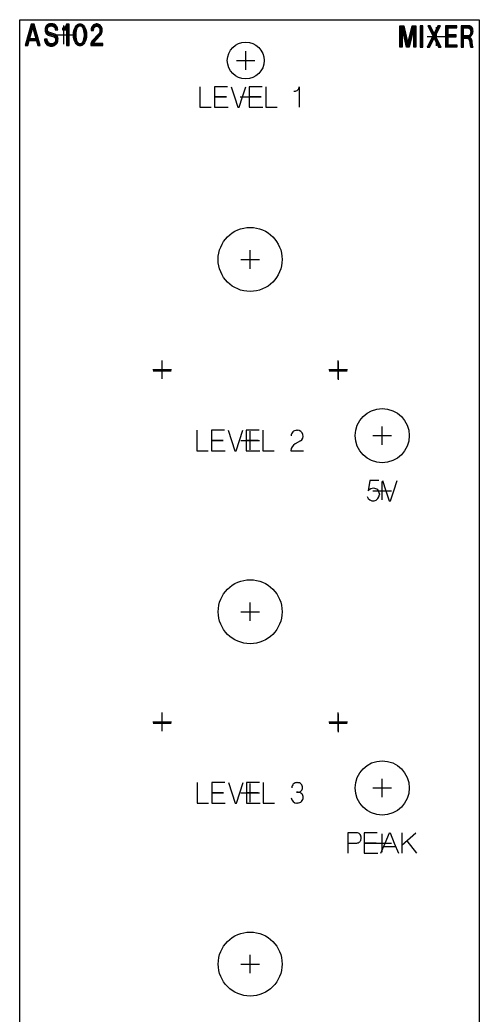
# Model space of a CAD drawing. Header units: inches. Extents: x -0.04 to 2.12, y -0.04 to 8.75.
# Drawn here: x 0 to 2.12, y 4.159 to 8.75 of the extents above; entities that cross this region are included whole.
import ezdxf

# ---------------------------------------------------------------- set-up
doc = ezdxf.new("R2010")
doc.units = ezdxf.units.IN
doc.header["$MEASUREMENT"] = 0
for name, color, linetype in [('Contour', 7, 'CONTINUOUS'), ('Engraving', 7, 'CONTINUOUS'), ('Reference_points', 1, 'CONTINUOUS')]:
    doc.layers.add(name, color=color, linetype=linetype)

msp = doc.modelspace()

# ---------------------------------------------------------------- linework, layer by layer
at = {"layer": 'Contour', "color": 7, "linetype": 'CONTINUOUS'}
for p, q in [((0, 0), (0, 8.75)), ((0, 8.75), (2.12, 8.75)), ((2.12, 8.75), (2.12, 0))]:
    msp.add_line(p, q, dxfattribs=at)
for centre, radius in [((1.04248, 8.56248), 0.085), ((1.06295, 7.64488), 0.14764), ((1.6726, 6.83209), 0.125), ((1.06315, 6.01988), 0.14764), ((1.6726, 5.20689), 0.125), ((1.06315, 4.39469), 0.14764)]:
    msp.add_circle(centre, radius, dxfattribs=at)
at = {"layer": 'Engraving', "color": 254, "linetype": 'CONTINUOUS'}
for p, q in [((0.05277, 8.73067), (0.02486, 8.63146)), ((0.02951, 8.63456), (0.05587, 8.7286)), ((0.05974, 8.7286), (0.03339, 8.63456)), ((0.06594, 8.73067), (0.05277, 8.73067)), ((0.05587, 8.7286), (0.08222, 8.63146)), ((0.05974, 8.7286), (0.08532, 8.63456)), ((0.06284, 8.7286), (0.05974, 8.7286)), ((0.0892, 8.63456), (0.06284, 8.7286)), ((0.09385, 8.63146), (0.06594, 8.73067)), ((0.12425, 8.72541), (0.12165, 8.7226)), ((0.12719, 8.72757), (0.12425, 8.72541)), ((0.12594, 8.72217), (0.12874, 8.72447)), ((0.1321, 8.73003), (0.12719, 8.72757)), ((0.12874, 8.72447), (0.13302, 8.72686)), ((0.13546, 8.72423), (0.13197, 8.72208)), ((0.13719, 8.73168), (0.1321, 8.73003)), ((0.13302, 8.72686), (0.13749, 8.72853)), ((0.13915, 8.72571), (0.13546, 8.72423)), ((0.1424, 8.73252), (0.13719, 8.73168)), ((0.13749, 8.72853), (0.14208, 8.72944)), ((0.14295, 8.72648), (0.13915, 8.72571)), ((0.14208, 8.72944), (0.14673, 8.72958)), ((0.14764, 8.73252), (0.1424, 8.73252)), ((0.1468, 8.72652), (0.14295, 8.72648)), ((0.14673, 8.72958), (0.15134, 8.72895)), ((0.15061, 8.72585), (0.1468, 8.72652)), ((0.15284, 8.73168), (0.14764, 8.73252)), ((0.15432, 8.72447), (0.15061, 8.72585)), ((0.15134, 8.72895), (0.15587, 8.72757)), ((0.15794, 8.73003), (0.15284, 8.73168)), ((0.15716, 8.72274), (0.15432, 8.72447)), ((0.15587, 8.72757), (0.15934, 8.72575)), ((0.15977, 8.72044), (0.15716, 8.72274)), ((0.16284, 8.72757), (0.15794, 8.73003)), ((0.15934, 8.72575), (0.16251, 8.72315)), ((0.16251, 8.72315), (0.16531, 8.71986)), ((0.16567, 8.72553), (0.16284, 8.72757)), ((0.16821, 8.7229), (0.16567, 8.72553)), ((0.17039, 8.71975), (0.16821, 8.7229)), ((0.21411, 8.72622), (0.21209, 8.72219)), ((0.21557, 8.73067), (0.21411, 8.72622)), ((0.22719, 8.73067), (0.21557, 8.73067)), ((0.21707, 8.72205), (0.21867, 8.72654)), ((0.21867, 8.72654), (0.22332, 8.72654)), ((0.21944, 8.7224), (0.22719, 8.73067)), ((0.22332, 8.72654), (0.22332, 8.63456)), ((0.22719, 8.63146), (0.22719, 8.73067)), ((0.25936, 8.72217), (0.26249, 8.72549)), ((0.26249, 8.72549), (0.26595, 8.72815)), ((0.263, 8.72121), (0.26628, 8.72407)), ((0.26595, 8.72815), (0.26967, 8.73009)), ((0.26628, 8.72407), (0.26986, 8.72617)), ((0.27044, 8.72353), (0.26717, 8.72143)), ((0.26967, 8.73009), (0.27357, 8.73127)), ((0.26986, 8.72617), (0.27366, 8.72745)), ((0.27394, 8.72482), (0.27044, 8.72353)), ((0.27357, 8.73127), (0.27756, 8.73167)), ((0.27366, 8.72745), (0.27756, 8.72788)), ((0.27756, 8.72526), (0.27394, 8.72482)), ((0.27756, 8.73167), (0.28155, 8.73127)), ((0.27756, 8.72788), (0.28146, 8.72745)), ((0.28118, 8.72482), (0.27756, 8.72526)), ((0.28468, 8.72353), (0.28118, 8.72482)), ((0.28146, 8.72745), (0.28525, 8.72617)), ((0.28155, 8.73127), (0.28544, 8.73009)), ((0.28795, 8.72143), (0.28468, 8.72353)), ((0.28525, 8.72617), (0.28884, 8.72407)), ((0.28544, 8.73009), (0.28917, 8.72815)), ((0.28884, 8.72407), (0.29212, 8.72121)), ((0.28917, 8.72815), (0.29263, 8.72549)), ((0.29263, 8.72549), (0.29576, 8.72217)), ((0.33749, 8.7241), (0.33495, 8.72111)), ((0.34034, 8.72654), (0.33749, 8.7241)), ((0.34365, 8.72514), (0.34027, 8.72256)), ((0.34423, 8.72887), (0.34034, 8.72654)), ((0.3473, 8.72695), (0.34365, 8.72514)), ((0.34833, 8.73045), (0.34423, 8.72887)), ((0.34608, 8.7225), (0.34938, 8.72401)), ((0.35112, 8.72797), (0.3473, 8.72695)), ((0.35255, 8.73125), (0.34833, 8.73045)), ((0.34938, 8.72401), (0.35284, 8.72471)), ((0.35501, 8.72815), (0.35112, 8.72797)), ((0.35681, 8.73125), (0.35255, 8.73125)), ((0.35284, 8.72471), (0.35633, 8.72457)), ((0.35887, 8.72751), (0.35501, 8.72815)), ((0.35633, 8.72457), (0.35975, 8.7236)), ((0.36104, 8.73045), (0.35681, 8.73125)), ((0.36261, 8.72605), (0.35887, 8.72751)), ((0.35975, 8.7236), (0.36298, 8.72182)), ((0.36513, 8.72887), (0.36104, 8.73045)), ((0.36612, 8.7238), (0.36261, 8.72605)), ((0.36902, 8.72654), (0.36513, 8.72887)), ((0.36932, 8.72084), (0.36612, 8.7238)), ((0.37183, 8.72411), (0.36902, 8.72654)), ((0.37431, 8.72112), (0.37183, 8.72411)), ((1.7571, 8.71906), (1.754, 8.72319)), ((1.754, 8.72319), (1.77183, 8.72319)), ((1.754, 8.62398), (1.754, 8.72319)), ((1.77183, 8.72319), (1.79121, 8.64155)), ((1.79121, 8.64155), (1.81059, 8.72319)), ((1.81059, 8.72319), (1.82841, 8.72319)), ((1.82841, 8.72319), (1.82841, 8.62398)), ((1.85943, 8.72319), (1.84781, 8.72319)), ((1.84781, 8.72319), (1.84781, 8.62398)), ((1.85556, 8.72009), (1.85943, 8.72319)), ((1.85943, 8.62398), (1.85943, 8.72319)), ((1.92997, 8.72319), (1.87958, 8.62398)), ((1.88811, 8.72009), (1.88268, 8.72319)), ((1.88268, 8.72319), (1.93307, 8.62398)), ((1.89431, 8.72319), (1.88268, 8.72319)), ((1.89121, 8.62398), (1.94159, 8.72319)), ((1.94469, 8.62398), (1.89431, 8.72319)), ((1.94159, 8.72319), (1.92997, 8.72319)), ((1.96871, 8.72009), (1.96483, 8.72319)), ((1.96483, 8.72319), (1.96483, 8.62398)), ((2.01754, 8.72319), (1.96483, 8.72319)), ((1.96483, 8.72319), (1.97646, 8.71285)), ((1.97646, 8.71285), (1.96483, 8.72319)), ((2.01754, 8.71285), (2.01754, 8.72319)), ((2.0741, 8.72319), (2.0369, 8.72319)), ((2.0369, 8.72319), (2.0369, 8.62398)), ((2.07721, 8.72285), (2.0741, 8.72319)), ((2.08021, 8.72179), (2.07721, 8.72285)), ((0.03649, 8.63146), (0.05897, 8.71413)), ((0.05897, 8.71413), (0.04501, 8.66453)), ((0.11657, 8.71119), (0.11597, 8.70679)), ((0.11597, 8.70679), (0.11597, 8.70232)), ((0.11597, 8.70232), (0.11655, 8.69792)), ((0.11655, 8.69792), (0.11771, 8.69372)), ((0.11775, 8.71537), (0.11657, 8.71119)), ((0.11771, 8.69372), (0.11941, 8.68987)), ((0.11945, 8.71922), (0.11775, 8.71537)), ((0.11941, 8.68987), (0.12159, 8.68647)), ((0.12165, 8.7226), (0.11945, 8.71922)), ((0.1197, 8.70725), (0.12036, 8.71154)), ((0.1197, 8.70287), (0.1197, 8.70725)), ((0.12036, 8.69857), (0.1197, 8.70287)), ((0.12036, 8.71154), (0.12166, 8.71557)), ((0.12167, 8.69455), (0.12036, 8.69857)), ((0.12159, 8.68647), (0.12419, 8.68365)), ((0.12166, 8.71557), (0.12355, 8.71916)), ((0.12356, 8.69096), (0.12167, 8.69455)), ((0.12393, 8.70989), (0.12347, 8.70608)), ((0.12347, 8.70608), (0.12363, 8.70223)), ((0.12355, 8.71916), (0.12594, 8.72217)), ((0.12595, 8.68796), (0.12356, 8.69096)), ((0.12363, 8.70223), (0.12441, 8.69852)), ((0.12501, 8.71347), (0.12393, 8.70989)), ((0.12419, 8.68365), (0.12712, 8.68148)), ((0.12441, 8.69852), (0.12578, 8.69512)), ((0.12663, 8.71666), (0.12501, 8.71347)), ((0.12578, 8.69512), (0.12766, 8.6922)), ((0.12875, 8.68566), (0.12595, 8.68796)), ((0.12874, 8.7193), (0.12663, 8.71666)), ((0.12712, 8.68148), (0.13029, 8.68003)), ((0.12713, 8.70723), (0.12769, 8.71059)), ((0.12719, 8.7038), (0.12713, 8.70723)), ((0.12775, 8.70095), (0.12719, 8.7038)), ((0.12766, 8.6922), (0.12998, 8.68989)), ((0.12769, 8.71059), (0.12884, 8.71366)), ((0.1288, 8.69836), (0.12775, 8.70095)), ((0.13197, 8.72208), (0.12874, 8.7193)), ((0.13184, 8.68416), (0.12875, 8.68566)), ((0.13028, 8.69617), (0.1288, 8.69836)), ((0.12884, 8.71366), (0.13052, 8.71627)), ((0.12998, 8.68989), (0.13262, 8.6883)), ((0.1321, 8.69451), (0.13028, 8.69617)), ((0.13029, 8.68003), (0.15664, 8.67176)), ((0.13052, 8.71627), (0.13262, 8.71827)), ((0.15819, 8.6759), (0.13184, 8.68416)), ((0.13417, 8.69346), (0.1321, 8.69451)), ((0.13262, 8.71827), (0.13585, 8.72034)), ((0.13262, 8.6883), (0.15974, 8.68003)), ((0.16207, 8.68416), (0.13417, 8.69346)), ((0.13585, 8.72034), (0.13928, 8.72175)), ((0.13928, 8.72175), (0.14283, 8.72247)), ((0.14283, 8.72247), (0.14643, 8.72247)), ((0.14643, 8.72247), (0.14998, 8.72175)), ((0.14998, 8.72175), (0.15341, 8.72034)), ((0.15341, 8.72034), (0.15664, 8.71827)), ((0.15664, 8.71827), (0.1589, 8.71629)), ((0.1589, 8.71629), (0.1608, 8.71374)), ((0.15974, 8.68003), (0.16265, 8.67876)), ((0.16208, 8.71764), (0.15977, 8.72044)), ((0.1608, 8.71374), (0.16225, 8.71072)), ((0.16536, 8.68264), (0.16207, 8.68416)), ((0.16403, 8.71439), (0.16208, 8.71764)), ((0.16225, 8.71072), (0.16321, 8.70735)), ((0.16265, 8.67876), (0.16532, 8.67678)), ((0.16321, 8.70735), (0.16362, 8.7038)), ((0.16362, 8.7038), (0.17447, 8.7038)), ((0.16559, 8.71078), (0.16403, 8.71439)), ((0.16531, 8.71986), (0.16763, 8.71598)), ((0.16532, 8.67678), (0.16767, 8.67417)), ((0.16837, 8.68031), (0.16536, 8.68264)), ((0.16672, 8.7069), (0.16559, 8.71078)), ((0.16763, 8.71598), (0.16941, 8.71161)), ((0.171, 8.67726), (0.16837, 8.68031)), ((0.16941, 8.71161), (0.1706, 8.7069)), ((0.17215, 8.71616), (0.17039, 8.71975)), ((0.1706, 8.7069), (0.17447, 8.7038)), ((0.17314, 8.6736), (0.171, 8.67726)), ((0.17343, 8.71223), (0.17215, 8.71616)), ((0.17422, 8.70807), (0.17343, 8.71223)), ((0.17447, 8.7038), (0.17422, 8.70807)), ((0.19981, 8.7125), (0.19619, 8.71207)), ((0.19619, 8.71207), (0.19619, 8.70483)), ((0.19619, 8.70483), (0.21557, 8.70483)), ((0.19851, 8.70793), (0.20223, 8.70834)), ((0.21712, 8.70793), (0.19851, 8.70793)), ((0.20332, 8.71378), (0.19981, 8.7125)), ((0.20223, 8.70834), (0.20583, 8.7096)), ((0.20661, 8.71587), (0.20332, 8.71378)), ((0.20583, 8.7096), (0.20921, 8.71168)), ((0.20956, 8.7187), (0.20661, 8.71587)), ((0.20921, 8.71168), (0.21227, 8.7145)), ((0.21209, 8.72219), (0.20956, 8.7187)), ((0.21227, 8.7145), (0.21492, 8.718)), ((0.21247, 8.71103), (0.21712, 8.71723)), ((0.21492, 8.718), (0.21707, 8.72205)), ((0.21557, 8.70483), (0.21557, 8.63146)), ((0.21712, 8.71723), (0.21712, 8.70793)), ((0.21944, 8.63456), (0.21944, 8.7224)), ((0.24705, 8.68471), (0.24771, 8.69194)), ((0.24705, 8.67742), (0.24705, 8.68471)), ((0.24771, 8.67018), (0.24705, 8.67742)), ((0.24771, 8.69194), (0.24902, 8.69902)), ((0.24902, 8.69902), (0.25097, 8.70583)), ((0.25075, 8.68106), (0.25107, 8.6883)), ((0.25107, 8.67383), (0.25075, 8.68106)), ((0.25097, 8.70583), (0.25352, 8.71228)), ((0.25107, 8.6883), (0.25204, 8.69542)), ((0.25204, 8.69542), (0.25365, 8.70235)), ((0.25352, 8.71228), (0.25663, 8.71827)), ((0.25365, 8.70235), (0.25586, 8.70897)), ((0.25487, 8.6914), (0.25431, 8.68452)), ((0.25431, 8.68452), (0.25431, 8.6776)), ((0.25431, 8.6776), (0.25487, 8.67072)), ((0.25596, 8.69816), (0.25487, 8.6914)), ((0.25586, 8.70897), (0.25663, 8.71827)), ((0.25586, 8.70897), (0.25772, 8.71356)), ((0.26128, 8.7069), (0.25586, 8.70897)), ((0.25759, 8.70473), (0.25596, 8.69816)), ((0.25663, 8.71827), (0.25936, 8.72217)), ((0.25818, 8.69237), (0.25755, 8.68485)), ((0.25755, 8.68485), (0.25755, 8.67728)), ((0.25755, 8.67728), (0.25818, 8.66976)), ((0.25973, 8.71103), (0.25759, 8.70473)), ((0.25772, 8.71356), (0.26012, 8.71768)), ((0.25943, 8.69975), (0.25818, 8.69237)), ((0.26128, 8.7069), (0.25943, 8.69975)), ((0.26173, 8.71508), (0.25973, 8.71103)), ((0.25973, 8.71103), (0.26128, 8.7069)), ((0.26012, 8.71768), (0.263, 8.72121)), ((0.26276, 8.71067), (0.26128, 8.7069)), ((0.26424, 8.71858), (0.26173, 8.71508)), ((0.26473, 8.71402), (0.26276, 8.71067)), ((0.26717, 8.72143), (0.26424, 8.71858)), ((0.26711, 8.71685), (0.26473, 8.71402)), ((0.26984, 8.71905), (0.26711, 8.71685)), ((0.27283, 8.72056), (0.26984, 8.71905)), ((0.27596, 8.72133), (0.27283, 8.72056)), ((0.27915, 8.72133), (0.27596, 8.72133)), ((0.28229, 8.72056), (0.27915, 8.72133)), ((0.28528, 8.71905), (0.28229, 8.72056)), ((0.28801, 8.71685), (0.28528, 8.71905)), ((0.29088, 8.71858), (0.28795, 8.72143)), ((0.29039, 8.71402), (0.28801, 8.71685)), ((0.29236, 8.71067), (0.29039, 8.71402)), ((0.29339, 8.71508), (0.29088, 8.71858)), ((0.29212, 8.72121), (0.295, 8.71768)), ((0.29384, 8.7069), (0.29236, 8.71067)), ((0.29539, 8.71103), (0.29339, 8.71508)), ((0.29569, 8.69975), (0.29384, 8.7069)), ((0.295, 8.71768), (0.2974, 8.71356)), ((0.29753, 8.70473), (0.29539, 8.71103)), ((0.29694, 8.69237), (0.29569, 8.69975)), ((0.29576, 8.72217), (0.29849, 8.71827)), ((0.29757, 8.68485), (0.29694, 8.69237)), ((0.29694, 8.66976), (0.29757, 8.67728)), ((0.2974, 8.71356), (0.29926, 8.70897)), ((0.29916, 8.69816), (0.29753, 8.70473)), ((0.29757, 8.67728), (0.29757, 8.68485)), ((0.29849, 8.71827), (0.3016, 8.71228)), ((0.30025, 8.6914), (0.29916, 8.69816)), ((0.29926, 8.70897), (0.30147, 8.70235)), ((0.3008, 8.68452), (0.30025, 8.6914)), ((0.30025, 8.67072), (0.3008, 8.6776)), ((0.3008, 8.6776), (0.3008, 8.68452)), ((0.30147, 8.70235), (0.30307, 8.69542)), ((0.3016, 8.71228), (0.30415, 8.70583)), ((0.30307, 8.69542), (0.30405, 8.6883)), ((0.30405, 8.6883), (0.30437, 8.68106)), ((0.30437, 8.68106), (0.30405, 8.67383)), ((0.30415, 8.70583), (0.3061, 8.69902)), ((0.3061, 8.69902), (0.30741, 8.69194)), ((0.30741, 8.69194), (0.30807, 8.68471)), ((0.30807, 8.67742), (0.30741, 8.67018)), ((0.30807, 8.68471), (0.30807, 8.67742)), ((0.32898, 8.7052), (0.32872, 8.7007)), ((0.33259, 8.70483), (0.32872, 8.7007)), ((0.32872, 8.7007), (0.33957, 8.7007)), ((0.32977, 8.70959), (0.32898, 8.7052)), ((0.33104, 8.71377), (0.32977, 8.70959)), ((0.33279, 8.71764), (0.33104, 8.71377)), ((0.3329, 8.70885), (0.33259, 8.70483)), ((0.33259, 8.70483), (0.33647, 8.70483)), ((0.33495, 8.72111), (0.33279, 8.71764)), ((0.33381, 8.7127), (0.3329, 8.70885)), ((0.33527, 8.71623), (0.33381, 8.7127)), ((0.36359, 8.68416), (0.33492, 8.65523)), ((0.36592, 8.6821), (0.33492, 8.64903)), ((0.33724, 8.7193), (0.33527, 8.71623)), ((0.33647, 8.70483), (0.33673, 8.70825)), ((0.33673, 8.70825), (0.33749, 8.71154)), ((0.34027, 8.72256), (0.33724, 8.7193)), ((0.33724, 8.64696), (0.3698, 8.68106)), ((0.33749, 8.71154), (0.33871, 8.71457)), ((0.33871, 8.71457), (0.34034, 8.71723)), ((0.33957, 8.7007), (0.33983, 8.70451)), ((0.33983, 8.70451), (0.34062, 8.70819)), ((0.34034, 8.71723), (0.34303, 8.72021)), ((0.34062, 8.70819), (0.3419, 8.71162)), ((0.3419, 8.71162), (0.34364, 8.71466)), ((0.34303, 8.72021), (0.34608, 8.7225)), ((0.34364, 8.71466), (0.34577, 8.71723)), ((0.34577, 8.71723), (0.34837, 8.71931)), ((0.34837, 8.71931), (0.35123, 8.72063)), ((0.35123, 8.72063), (0.35423, 8.72114)), ((0.35423, 8.72114), (0.35725, 8.72082)), ((0.35725, 8.72082), (0.36016, 8.71968)), ((0.36016, 8.71968), (0.36283, 8.71777)), ((0.36283, 8.71777), (0.36515, 8.71517)), ((0.36298, 8.72182), (0.36592, 8.7193)), ((0.36569, 8.68685), (0.36359, 8.68416)), ((0.36515, 8.71517), (0.36696, 8.71213)), ((0.36738, 8.69001), (0.36569, 8.68685)), ((0.36592, 8.7193), (0.36826, 8.71637)), ((0.36826, 8.68502), (0.36592, 8.6821)), ((0.36696, 8.71213), (0.36832, 8.7087)), ((0.36861, 8.69352), (0.36738, 8.69001)), ((0.36826, 8.71637), (0.37017, 8.71293)), ((0.37017, 8.68847), (0.36826, 8.68502)), ((0.36832, 8.7087), (0.36918, 8.705)), ((0.36933, 8.69728), (0.36861, 8.69352)), ((0.36918, 8.705), (0.36953, 8.70115)), ((0.37212, 8.71723), (0.36932, 8.72084)), ((0.36953, 8.70115), (0.36933, 8.69728)), ((0.3698, 8.68106), (0.37222, 8.6842)), ((0.3698, 8.6759), (0.37255, 8.67907)), ((0.37017, 8.71293), (0.37158, 8.70908)), ((0.37158, 8.69231), (0.37017, 8.68847)), ((0.37158, 8.70908), (0.37244, 8.70496)), ((0.37244, 8.69644), (0.37158, 8.69231)), ((0.37411, 8.7136), (0.37212, 8.71723)), ((0.37222, 8.6842), (0.37418, 8.68785)), ((0.37244, 8.70496), (0.37273, 8.7007)), ((0.37273, 8.7007), (0.37244, 8.69644)), ((0.37255, 8.67907), (0.37493, 8.68273)), ((0.37558, 8.70955), (0.37411, 8.7136)), ((0.37418, 8.68785), (0.37563, 8.69192)), ((0.37639, 8.71763), (0.37431, 8.72112)), ((0.37493, 8.68273), (0.37688, 8.68682)), ((0.37648, 8.70522), (0.37558, 8.70955)), ((0.37563, 8.69192), (0.37651, 8.69626)), ((0.37803, 8.71373), (0.37639, 8.71763)), ((0.37679, 8.70074), (0.37648, 8.70522)), ((0.37651, 8.69626), (0.37679, 8.70074)), ((0.37688, 8.68682), (0.37838, 8.69123)), ((0.37917, 8.70954), (0.37803, 8.71373)), ((0.37838, 8.69123), (0.37938, 8.69589)), ((0.37979, 8.70516), (0.37917, 8.70954)), ((0.37938, 8.69589), (0.37987, 8.7007)), ((0.37987, 8.7007), (0.37979, 8.70516)), ((1.75943, 8.71595), (1.7571, 8.71906)), ((1.7571, 8.71906), (1.76951, 8.71906)), ((1.7571, 8.62708), (1.7571, 8.71906)), ((1.75943, 8.62811), (1.75943, 8.71595)), ((1.76641, 8.71595), (1.76098, 8.71595)), ((1.76098, 8.71595), (1.76098, 8.62708)), ((1.78501, 8.62398), (1.76408, 8.71285)), ((1.76408, 8.71285), (1.76408, 8.62398)), ((1.78733, 8.62811), (1.76641, 8.71595)), ((1.76951, 8.71906), (1.78966, 8.63431)), ((1.79276, 8.63431), (1.81291, 8.71906)), ((1.81524, 8.71595), (1.79508, 8.62811)), ((1.81834, 8.71285), (1.79663, 8.62398)), ((1.81291, 8.71906), (1.82531, 8.71906)), ((1.82066, 8.71595), (1.81524, 8.71595)), ((1.81834, 8.62398), (1.81834, 8.71285)), ((1.82066, 8.62708), (1.82066, 8.71595)), ((1.82376, 8.71699), (1.82221, 8.71699)), ((1.82221, 8.71699), (1.82221, 8.62708)), ((1.82376, 8.62708), (1.82376, 8.71699)), ((1.82531, 8.71906), (1.82531, 8.62708)), ((1.85168, 8.72009), (1.85168, 8.62604)), ((1.85556, 8.62604), (1.85556, 8.72009)), ((1.93229, 8.72009), (1.88501, 8.62708)), ((1.88811, 8.72009), (1.93539, 8.62708)), ((1.89199, 8.72009), (1.88811, 8.72009)), ((1.88889, 8.62708), (1.93617, 8.72009)), ((1.93927, 8.62708), (1.89199, 8.72009)), ((1.93617, 8.72009), (1.93229, 8.72009)), ((1.96871, 8.72009), (2.01521, 8.72009)), ((1.96871, 8.62708), (1.96871, 8.72009)), ((2.01521, 8.71595), (1.97258, 8.71595)), ((1.97258, 8.71595), (1.97258, 8.67875)), ((1.97258, 8.67875), (2.01211, 8.67875)), ((1.97646, 8.68185), (1.97646, 8.71285)), ((1.97646, 8.71285), (2.01754, 8.71285)), ((2.01366, 8.68185), (1.97646, 8.68185)), ((2.01211, 8.67875), (2.01211, 8.67462)), ((2.01366, 8.67152), (2.01366, 8.68185)), ((2.01521, 8.72009), (2.01521, 8.71595)), ((2.07255, 8.71906), (2.04078, 8.71906)), ((2.04078, 8.71906), (2.04078, 8.62604)), ((2.04465, 8.62604), (2.04465, 8.71595)), ((2.04465, 8.71595), (2.07255, 8.71595)), ((2.04853, 8.67668), (2.04853, 8.71285)), ((2.04853, 8.71285), (2.0679, 8.71285)), ((2.0679, 8.71285), (2.07072, 8.71246)), ((2.07072, 8.67708), (2.0679, 8.67668)), ((2.07072, 8.71246), (2.07342, 8.71129)), ((2.07342, 8.67825), (2.07072, 8.67708)), ((2.07569, 8.71853), (2.07255, 8.71906)), ((2.07255, 8.71595), (2.0755, 8.71466)), ((2.07342, 8.71129), (2.07588, 8.7094)), ((2.07588, 8.68014), (2.07342, 8.67825)), ((2.07764, 8.67753), (2.07488, 8.67565)), ((2.0755, 8.71466), (2.0782, 8.71263)), ((2.0787, 8.71722), (2.07569, 8.71853)), ((2.07588, 8.7094), (2.07798, 8.70687)), ((2.07798, 8.68267), (2.07588, 8.68014)), ((2.08008, 8.68009), (2.07764, 8.67753)), ((2.07796, 8.6765), (2.08122, 8.67887)), ((2.07798, 8.70687), (2.07965, 8.70381)), ((2.07965, 8.68573), (2.07798, 8.68267)), ((2.0782, 8.71263), (2.08056, 8.70993)), ((2.08147, 8.71517), (2.0787, 8.71722)), ((2.07965, 8.70381), (2.0808, 8.70036)), ((2.0808, 8.68918), (2.07965, 8.68573)), ((2.0821, 8.68323), (2.08008, 8.68009)), ((2.08304, 8.72004), (2.08021, 8.72179)), ((2.08056, 8.70993), (2.08247, 8.70668)), ((2.0808, 8.70036), (2.08139, 8.69666)), ((2.08139, 8.69288), (2.0808, 8.68918)), ((2.08122, 8.67887), (2.08418, 8.68185)), ((2.08139, 8.69666), (2.08139, 8.69288)), ((2.08389, 8.71246), (2.08147, 8.71517)), ((2.08149, 8.67521), (2.08449, 8.678)), ((2.08362, 8.68684), (2.0821, 8.68323)), ((2.08247, 8.70668), (2.08387, 8.70299)), ((2.08559, 8.71767), (2.08304, 8.72004)), ((2.08458, 8.69077), (2.08362, 8.68684)), ((2.08387, 8.70299), (2.08471, 8.699)), ((2.08589, 8.70918), (2.08389, 8.71246)), ((2.08418, 8.68185), (2.08611, 8.68519)), ((2.08449, 8.678), (2.08707, 8.68144)), ((2.08495, 8.69488), (2.08458, 8.69077)), ((2.08471, 8.699), (2.08495, 8.69488)), ((2.08779, 8.71473), (2.08559, 8.71767)), ((2.08738, 8.70546), (2.08589, 8.70918)), ((2.08611, 8.68519), (2.08753, 8.68896)), ((2.08707, 8.68144), (2.08916, 8.68544)), ((2.08831, 8.70143), (2.08738, 8.70546)), ((2.08753, 8.68896), (2.08839, 8.69303)), ((2.08957, 8.71133), (2.08779, 8.71473)), ((2.08865, 8.69723), (2.08831, 8.70143)), ((2.08839, 8.69303), (2.08865, 8.69723)), ((2.08916, 8.68544), (2.0907, 8.68986)), ((2.09088, 8.70757), (2.08957, 8.71133)), ((2.0907, 8.68986), (2.09163, 8.69456)), ((2.09167, 8.70355), (2.09088, 8.70757)), ((2.09163, 8.69456), (2.09193, 8.69942)), ((2.09193, 8.69942), (2.09167, 8.70355)), ((0.02486, 8.63146), (0.03649, 8.63146)), ((0.03339, 8.63456), (0.02951, 8.63456)), ((0.04346, 8.66143), (0.04269, 8.65729)), ((0.04269, 8.65729), (0.07602, 8.65729)), ((0.07602, 8.65419), (0.04269, 8.65419)), ((0.07447, 8.66143), (0.04346, 8.66143)), ((0.04501, 8.66453), (0.07369, 8.66453)), ((0.07369, 8.66453), (0.07447, 8.66143)), ((0.07602, 8.65729), (0.07602, 8.65419)), ((0.08222, 8.63146), (0.09385, 8.63146)), ((0.08532, 8.63456), (0.0892, 8.63456)), ((0.12564, 8.66039), (0.11401, 8.66039)), ((0.11401, 8.66039), (0.1143, 8.65579)), ((0.1143, 8.65579), (0.11514, 8.65131)), ((0.11514, 8.65131), (0.11652, 8.64706)), ((0.11652, 8.64706), (0.11838, 8.64317)), ((0.11867, 8.65279), (0.11789, 8.65729)), ((0.11789, 8.65729), (0.12176, 8.65729)), ((0.11838, 8.64317), (0.1207, 8.63973)), ((0.12005, 8.64856), (0.11867, 8.65279)), ((0.12197, 8.64471), (0.12005, 8.64856)), ((0.1207, 8.63973), (0.1234, 8.63684)), ((0.12176, 8.65729), (0.12248, 8.65325)), ((0.12438, 8.64139), (0.12197, 8.64471)), ((0.12248, 8.65325), (0.12374, 8.64945)), ((0.1234, 8.63684), (0.12641, 8.63456)), ((0.12374, 8.64945), (0.1255, 8.64603)), ((0.12719, 8.63869), (0.12438, 8.64139)), ((0.1255, 8.64603), (0.12771, 8.64309)), ((0.12605, 8.65699), (0.12564, 8.66039)), ((0.12691, 8.65375), (0.12605, 8.65699)), ((0.12641, 8.63456), (0.13087, 8.63219)), ((0.12819, 8.65076), (0.12691, 8.65375)), ((0.13127, 8.63593), (0.12719, 8.63869)), ((0.12771, 8.64309), (0.13029, 8.64076)), ((0.12985, 8.64812), (0.12819, 8.65076)), ((0.13184, 8.64593), (0.12985, 8.64812)), ((0.13029, 8.64076), (0.13418, 8.63835)), ((0.13087, 8.63219), (0.13549, 8.63047)), ((0.13559, 8.63391), (0.13127, 8.63593)), ((0.13512, 8.64334), (0.13184, 8.64593)), ((0.13418, 8.63835), (0.13827, 8.63667)), ((0.13866, 8.64144), (0.13512, 8.64334)), ((0.14007, 8.63267), (0.13559, 8.63391)), ((0.13827, 8.63667), (0.1425, 8.63576)), ((0.14238, 8.64029), (0.13866, 8.64144)), ((0.14464, 8.63223), (0.14007, 8.63267)), ((0.14618, 8.6399), (0.14238, 8.64029)), ((0.1425, 8.63576), (0.14679, 8.63564)), ((0.1492, 8.63259), (0.14464, 8.63223)), ((0.14998, 8.64029), (0.14618, 8.6399)), ((0.14679, 8.63564), (0.15104, 8.6363)), ((0.1537, 8.63376), (0.1492, 8.63259)), ((0.1537, 8.64144), (0.14998, 8.64029)), ((0.15104, 8.6363), (0.15519, 8.63774)), ((0.15724, 8.64334), (0.1537, 8.64144)), ((0.15803, 8.6357), (0.1537, 8.63376)), ((0.15454, 8.63047), (0.15916, 8.63219)), ((0.15519, 8.63774), (0.15915, 8.63993)), ((0.15664, 8.67176), (0.15896, 8.67063)), ((0.16052, 8.64593), (0.15724, 8.64334)), ((0.16214, 8.6384), (0.15803, 8.6357)), ((0.16093, 8.67463), (0.15819, 8.6759)), ((0.15896, 8.67063), (0.16103, 8.66883)), ((0.15915, 8.63993), (0.16284, 8.64282)), ((0.15916, 8.63219), (0.16362, 8.63456)), ((0.16233, 8.64816), (0.16052, 8.64593)), ((0.16341, 8.67264), (0.16093, 8.67463)), ((0.16103, 8.66883), (0.16274, 8.66645)), ((0.16594, 8.64179), (0.16214, 8.6384)), ((0.16372, 8.65088), (0.16233, 8.64816)), ((0.16274, 8.66645), (0.16401, 8.66363)), ((0.16284, 8.64282), (0.16505, 8.64532)), ((0.16552, 8.67), (0.16341, 8.67264)), ((0.16362, 8.63456), (0.16663, 8.63684)), ((0.16462, 8.65395), (0.16372, 8.65088)), ((0.16401, 8.66363), (0.16476, 8.66049)), ((0.16497, 8.65721), (0.16462, 8.65395)), ((0.16476, 8.66049), (0.16497, 8.65721)), ((0.16505, 8.64532), (0.16682, 8.64838)), ((0.16717, 8.66683), (0.16552, 8.67)), ((0.1682, 8.64455), (0.16594, 8.64179)), ((0.16663, 8.63684), (0.16934, 8.63973)), ((0.16682, 8.64838), (0.16807, 8.65186)), ((0.16828, 8.66326), (0.16717, 8.66683)), ((0.16767, 8.67417), (0.16961, 8.67102)), ((0.16807, 8.65186), (0.16874, 8.65561)), ((0.17002, 8.64782), (0.1682, 8.64455)), ((0.16882, 8.65947), (0.16828, 8.66326)), ((0.16874, 8.65561), (0.16882, 8.65947)), ((0.16934, 8.63973), (0.17165, 8.64317)), ((0.16961, 8.67102), (0.17106, 8.66743)), ((0.17135, 8.65149), (0.17002, 8.64782)), ((0.17106, 8.66743), (0.17199, 8.66355)), ((0.17213, 8.65543), (0.17135, 8.65149)), ((0.17165, 8.64317), (0.17352, 8.64706)), ((0.17199, 8.66355), (0.17235, 8.6595)), ((0.17235, 8.6595), (0.17213, 8.65543)), ((0.17473, 8.66947), (0.17314, 8.6736)), ((0.17352, 8.64706), (0.17489, 8.65131)), ((0.1757, 8.66502), (0.17473, 8.66947)), ((0.17489, 8.65131), (0.17573, 8.65579)), ((0.17602, 8.66039), (0.1757, 8.66502)), ((0.17573, 8.65579), (0.17602, 8.66039)), ((0.21557, 8.63146), (0.22719, 8.63146)), ((0.22332, 8.63456), (0.21944, 8.63456)), ((0.24902, 8.66311), (0.24771, 8.67018)), ((0.25097, 8.6563), (0.24902, 8.66311)), ((0.25352, 8.64985), (0.25097, 8.6563)), ((0.25204, 8.6667), (0.25107, 8.67383)), ((0.25365, 8.65978), (0.25204, 8.6667)), ((0.25663, 8.64386), (0.25352, 8.64985)), ((0.25586, 8.65316), (0.25365, 8.65978)), ((0.25487, 8.67072), (0.25596, 8.66396)), ((0.25769, 8.64852), (0.25586, 8.65316)), ((0.25596, 8.66396), (0.25759, 8.65739)), ((0.25936, 8.63996), (0.25663, 8.64386)), ((0.25759, 8.65739), (0.25973, 8.65109)), ((0.26008, 8.64436), (0.25769, 8.64852)), ((0.25818, 8.66976), (0.25943, 8.66238)), ((0.26249, 8.63664), (0.25936, 8.63996)), ((0.25943, 8.66238), (0.26128, 8.65523)), ((0.25973, 8.65109), (0.26177, 8.64714)), ((0.26295, 8.64078), (0.26008, 8.64436)), ((0.26128, 8.65523), (0.26276, 8.65146)), ((0.26177, 8.64714), (0.2643, 8.64373)), ((0.26595, 8.63398), (0.26249, 8.63664)), ((0.26276, 8.65146), (0.26473, 8.6481)), ((0.26623, 8.63788), (0.26295, 8.64078)), ((0.2643, 8.64373), (0.26724, 8.64096)), ((0.26473, 8.6481), (0.26711, 8.64528)), ((0.26967, 8.63204), (0.26595, 8.63398)), ((0.26983, 8.63576), (0.26623, 8.63788)), ((0.26711, 8.64528), (0.26984, 8.64308)), ((0.26724, 8.64096), (0.2705, 8.63892)), ((0.27357, 8.63085), (0.26967, 8.63204)), ((0.27364, 8.63446), (0.26983, 8.63576)), ((0.26984, 8.64308), (0.27283, 8.64157)), ((0.2705, 8.63892), (0.27397, 8.63766)), ((0.27283, 8.64157), (0.27596, 8.6408)), ((0.27756, 8.63046), (0.27357, 8.63085)), ((0.27756, 8.63402), (0.27364, 8.63446)), ((0.27397, 8.63766), (0.27756, 8.63724)), ((0.27596, 8.6408), (0.27915, 8.6408)), ((0.27756, 8.63724), (0.28114, 8.63766)), ((0.28148, 8.63446), (0.27756, 8.63402)), ((0.28155, 8.63085), (0.27756, 8.63046)), ((0.27915, 8.6408), (0.28229, 8.64157)), ((0.28114, 8.63766), (0.28462, 8.63892)), ((0.28529, 8.63576), (0.28148, 8.63446)), ((0.28544, 8.63204), (0.28155, 8.63085)), ((0.28229, 8.64157), (0.28528, 8.64308)), ((0.28462, 8.63892), (0.28788, 8.64096)), ((0.28528, 8.64308), (0.28801, 8.64528)), ((0.28888, 8.63788), (0.28529, 8.63576)), ((0.28917, 8.63398), (0.28544, 8.63204)), ((0.28788, 8.64096), (0.29081, 8.64373)), ((0.28801, 8.64528), (0.29039, 8.6481)), ((0.29216, 8.64078), (0.28888, 8.63788)), ((0.29263, 8.63664), (0.28917, 8.63398)), ((0.29039, 8.6481), (0.29236, 8.65146)), ((0.29081, 8.64373), (0.29334, 8.64714)), ((0.29504, 8.64436), (0.29216, 8.64078)), ((0.29236, 8.65146), (0.29384, 8.65523)), ((0.29576, 8.63996), (0.29263, 8.63664)), ((0.29334, 8.64714), (0.29539, 8.65109)), ((0.29384, 8.65523), (0.29569, 8.66238)), ((0.29743, 8.64852), (0.29504, 8.64436)), ((0.29539, 8.65109), (0.29753, 8.65739)), ((0.29569, 8.66238), (0.29694, 8.66976)), ((0.29849, 8.64386), (0.29576, 8.63996)), ((0.29926, 8.65316), (0.29743, 8.64852)), ((0.29753, 8.65739), (0.29916, 8.66396)), ((0.3016, 8.64985), (0.29849, 8.64386)), ((0.29916, 8.66396), (0.30025, 8.67072)), ((0.30147, 8.65978), (0.29926, 8.65316)), ((0.30307, 8.6667), (0.30147, 8.65978)), ((0.30415, 8.6563), (0.3016, 8.64985)), ((0.30405, 8.67383), (0.30307, 8.6667)), ((0.3061, 8.66311), (0.30415, 8.6563)), ((0.30741, 8.67018), (0.3061, 8.66311)), ((0.32771, 8.64039), (0.32716, 8.63595)), ((0.32716, 8.63595), (0.32717, 8.63146)), ((0.32717, 8.63146), (0.3822, 8.63146)), ((0.32879, 8.64464), (0.32771, 8.64039)), ((0.33039, 8.6486), (0.32879, 8.64464)), ((0.33245, 8.65216), (0.33039, 8.6486)), ((0.33125, 8.63927), (0.33104, 8.63559)), ((0.33104, 8.63559), (0.37987, 8.63559)), ((0.33199, 8.64282), (0.33125, 8.63927)), ((0.33322, 8.64611), (0.33199, 8.64282)), ((0.33492, 8.65523), (0.33245, 8.65216)), ((0.33492, 8.64903), (0.33322, 8.64611)), ((0.3348, 8.64101), (0.33518, 8.64328)), ((0.33492, 8.63869), (0.3348, 8.64101)), ((0.37987, 8.63869), (0.33492, 8.63869)), ((0.33518, 8.64328), (0.33601, 8.64531)), ((0.33601, 8.64531), (0.33724, 8.64696)), ((0.33879, 8.64179), (0.33973, 8.64408)), ((0.3822, 8.64179), (0.33879, 8.64179)), ((0.33973, 8.64408), (0.34112, 8.64593)), ((0.34112, 8.64593), (0.3698, 8.6759)), ((0.37987, 8.63559), (0.37987, 8.63869)), ((0.3822, 8.63146), (0.3822, 8.64179)), ((1.79121, 8.62398), (1.78888, 8.63121)), ((1.78888, 8.63121), (1.79353, 8.63121)), ((1.78966, 8.63431), (1.79276, 8.63431)), ((1.79121, 8.64155), (1.79121, 8.62398)), ((1.79353, 8.63121), (1.79121, 8.64155)), ((1.96483, 8.62398), (1.97646, 8.63431)), ((1.96483, 8.62398), (1.97646, 8.63431)), ((2.01211, 8.67462), (1.97258, 8.67462)), ((1.97258, 8.67462), (1.97258, 8.63121)), ((1.97258, 8.63121), (2.01599, 8.63121)), ((1.97646, 8.63431), (1.97646, 8.67152)), ((1.97646, 8.67152), (2.01366, 8.67152)), ((1.97646, 8.63431), (2.01754, 8.63431)), ((2.01599, 8.63121), (2.01599, 8.62708)), ((2.01754, 8.63431), (2.01754, 8.62398)), ((2.0679, 8.67668), (2.04853, 8.67668)), ((2.04853, 8.66945), (2.04853, 8.67358)), ((2.04853, 8.67358), (2.06713, 8.67358)), ((2.06713, 8.66945), (2.04853, 8.66945)), ((2.04853, 8.62398), (2.04853, 8.66635)), ((2.04853, 8.66635), (2.06248, 8.66635)), ((2.06248, 8.66635), (2.06547, 8.66589)), ((2.06547, 8.66589), (2.06832, 8.6646)), ((2.06713, 8.67358), (2.07084, 8.67383)), ((2.0705, 8.66646), (2.06713, 8.66945)), ((2.06713, 8.66945), (2.07052, 8.66789)), ((2.07053, 8.66907), (2.06713, 8.66945)), ((2.07488, 8.67565), (2.0679, 8.67668)), ((2.0679, 8.67668), (2.071, 8.67152)), ((2.06832, 8.6646), (2.0709, 8.66253)), ((2.07348, 8.66282), (2.0705, 8.66646)), ((2.07052, 8.66789), (2.07366, 8.66557)), ((2.07381, 8.66783), (2.07053, 8.66907)), ((2.07084, 8.67383), (2.07447, 8.67481)), ((2.0709, 8.66253), (2.07309, 8.65977)), ((2.071, 8.67152), (2.07464, 8.67192)), ((2.07432, 8.67073), (2.071, 8.67152)), ((2.07309, 8.65977), (2.07479, 8.65646)), ((2.07601, 8.65861), (2.07348, 8.66282)), ((2.07366, 8.66557), (2.07645, 8.66256)), ((2.07685, 8.66576), (2.07381, 8.66783)), ((2.07747, 8.66917), (2.07432, 8.67073)), ((2.07447, 8.67481), (2.07796, 8.6765)), ((2.07464, 8.67192), (2.07818, 8.67316)), ((2.07479, 8.65646), (2.07592, 8.65274)), ((2.07592, 8.65274), (2.07643, 8.64878)), ((2.07801, 8.65392), (2.07601, 8.65861)), ((2.07643, 8.64878), (2.07698, 8.64099)), ((2.07645, 8.66256), (2.07881, 8.65894)), ((2.07953, 8.66295), (2.07685, 8.66576)), ((2.07698, 8.64099), (2.07798, 8.63328)), ((2.08036, 8.66688), (2.07747, 8.66917)), ((2.07798, 8.63328), (2.07869, 8.63)), ((2.07946, 8.64889), (2.07801, 8.65392)), ((2.07818, 8.67316), (2.08149, 8.67521)), ((2.07881, 8.65894), (2.08066, 8.65484)), ((2.08031, 8.64361), (2.07946, 8.64889)), ((2.08176, 8.6595), (2.07953, 8.66295)), ((2.08069, 8.63801), (2.08031, 8.64361)), ((2.0829, 8.66393), (2.08036, 8.66688)), ((2.08066, 8.65484), (2.08194, 8.65038)), ((2.08147, 8.63248), (2.08069, 8.63801)), ((2.08263, 8.62708), (2.08147, 8.63248)), ((2.08344, 8.65554), (2.08176, 8.6595)), ((2.08194, 8.65038), (2.08263, 8.64568)), ((2.08263, 8.64568), (2.08496, 8.62604)), ((2.085, 8.66042), (2.0829, 8.66393)), ((2.08452, 8.65123), (2.08344, 8.65554)), ((2.08496, 8.64671), (2.08452, 8.65123)), ((2.08539, 8.63942), (2.08496, 8.64671)), ((2.08659, 8.65646), (2.085, 8.66042)), ((2.08616, 8.63217), (2.08539, 8.63942)), ((2.08728, 8.62501), (2.08616, 8.63217)), ((2.08762, 8.65219), (2.08659, 8.65646)), ((2.08806, 8.64775), (2.08762, 8.65219)), ((2.08883, 8.63328), (2.08806, 8.64775)), ((2.08927, 8.62986), (2.08883, 8.63328)), ((0.13549, 8.63047), (0.14023, 8.62944)), ((0.14023, 8.62944), (0.14502, 8.62909)), ((0.14502, 8.62909), (0.14981, 8.62944)), ((0.14981, 8.62944), (0.15454, 8.63047)), ((1.76408, 8.62398), (1.754, 8.62398)), ((1.76098, 8.62708), (1.7571, 8.62708)), ((1.79663, 8.62398), (1.78501, 8.62398)), ((1.79508, 8.62811), (1.78733, 8.62811)), ((1.82841, 8.62398), (1.81834, 8.62398)), ((1.82221, 8.62708), (1.82066, 8.62708)), ((1.82531, 8.62708), (1.82376, 8.62708)), ((1.84781, 8.62398), (1.85943, 8.62398)), ((1.85168, 8.62604), (1.85556, 8.62604)), ((1.88501, 8.62708), (1.87958, 8.62398)), ((1.87958, 8.62398), (1.89121, 8.62398)), ((1.88501, 8.62708), (1.88889, 8.62708)), ((1.93307, 8.62398), (1.94469, 8.62398)), ((1.93539, 8.62708), (1.93927, 8.62708)), ((2.01754, 8.62398), (1.96483, 8.62398)), ((2.01599, 8.62708), (1.96871, 8.62708)), ((2.0369, 8.62398), (2.04853, 8.62398)), ((2.04078, 8.62604), (2.04465, 8.62604)), ((2.07869, 8.63), (2.07973, 8.62688)), ((2.07973, 8.62688), (2.08108, 8.62398)), ((2.08108, 8.62398), (2.08263, 8.62708)), ((2.08108, 8.62398), (2.09193, 8.62398)), ((2.08496, 8.62604), (2.08728, 8.62501)), ((2.09032, 8.6267), (2.08927, 8.62986)), ((2.09193, 8.62398), (2.09032, 8.6267)), ((0.83104, 8.44197), (0.83104, 8.39472)), ((0.95833, 8.44197), (0.89797, 8.44197)), ((0.89797, 8.44197), (0.89797, 8.39472)), ((0.97541, 8.44197), (0.99115, 8.39472)), ((1.0279, 8.39472), (1.04365, 8.44197)), ((1.11845, 8.44197), (1.05808, 8.44197)), ((1.05808, 8.44197), (1.05808, 8.39472)), ((1.13549, 8.44197), (1.13549, 8.39472)), ((1.26541, 8.42097), (1.26803, 8.42097)), ((1.28903, 8.44197), (1.28903, 8.39472)), ((0.83104, 8.39472), (0.83104, 8.34748)), ((0.89797, 8.39472), (0.95308, 8.39472)), ((0.95308, 8.39472), (0.89797, 8.39472)), ((0.89797, 8.39472), (0.89797, 8.34748)), ((0.99115, 8.39472), (1.0069, 8.34748)), ((1.01215, 8.34748), (1.0279, 8.39472)), ((1.05808, 8.39472), (1.1132, 8.39472)), ((1.1132, 8.39472), (1.05808, 8.39472)), ((1.05808, 8.39472), (1.05808, 8.34748)), ((1.13549, 8.39472), (1.13549, 8.34748)), ((1.28903, 8.39472), (1.28903, 8.34748)), ((0.83104, 8.34748), (0.88353, 8.34748)), ((0.89797, 8.34748), (0.96096, 8.34748)), ((1.0069, 8.34748), (1.01215, 8.34748)), ((1.05808, 8.34748), (1.12108, 8.34748)), ((1.13549, 8.34748), (1.18798, 8.34748)), ((1.46949, 7.17356), (1.46949, 7.13156)), ((0.6149, 7.13156), (0.65689, 7.13156)), ((0.65689, 7.13156), (0.69888, 7.13156)), ((1.42749, 7.13156), (1.46949, 7.13156)), ((1.46949, 7.13156), (1.51148, 7.13156)), ((1.46949, 7.13156), (1.46949, 7.08957)), ((0.8171, 6.85689), (0.8171, 6.80965)), ((0.9444, 6.85689), (0.88403, 6.85689)), ((0.88403, 6.85689), (0.88403, 6.80965)), ((0.96147, 6.85689), (0.97722, 6.80965)), ((1.01396, 6.80965), (1.02971, 6.85689)), ((1.10451, 6.85689), (1.04415, 6.85689)), ((1.04415, 6.85689), (1.04415, 6.80965)), ((1.12155, 6.85689), (1.12155, 6.80965)), ((1.27837, 6.85689), (1.281, 6.85689)), ((0.8171, 6.80965), (0.8171, 6.7624)), ((0.88403, 6.80965), (0.93915, 6.80965)), ((0.93915, 6.80965), (0.88403, 6.80965)), ((0.88403, 6.80965), (0.88403, 6.7624)), ((0.97722, 6.80965), (0.99297, 6.7624)), ((0.99822, 6.7624), (1.01396, 6.80965)), ((1.04415, 6.80965), (1.09927, 6.80965)), ((1.09927, 6.80965), (1.04415, 6.80965)), ((1.04415, 6.80965), (1.04415, 6.7624)), ((1.12155, 6.80965), (1.12155, 6.7624)), ((1.29478, 6.80768), (1.27115, 6.79455)), ((0.8171, 6.7624), (0.86959, 6.7624)), ((0.88403, 6.7624), (0.94702, 6.7624)), ((0.99297, 6.7624), (0.99822, 6.7624)), ((1.04415, 6.7624), (1.10714, 6.7624)), ((1.12155, 6.7624), (1.17404, 6.7624)), ((1.25147, 6.7624), (1.30921, 6.7624)), ((1.61555, 6.62539), (1.60768, 6.57815)), ((1.65755, 6.62539), (1.61555, 6.62539)), ((1.67395, 6.62539), (1.6897, 6.57815)), ((1.72644, 6.57815), (1.74219, 6.62539)), ((1.6897, 6.57815), (1.70545, 6.53091)), ((1.7107, 6.53091), (1.72644, 6.57815)), ((1.65951, 6.56306), (1.65951, 6.56043)), ((1.70545, 6.53091), (1.7107, 6.53091)), ((1.46949, 5.54836), (1.46949, 5.50636)), ((0.6149, 5.50636), (0.65689, 5.50636)), ((0.65689, 5.50636), (0.69888, 5.50636)), ((1.42749, 5.50636), (1.46949, 5.50636)), ((1.46949, 5.50636), (1.51148, 5.50636)), ((1.46949, 5.50636), (1.46949, 5.46437)), ((0.81844, 5.23169), (0.81844, 5.18445)), ((0.94573, 5.23169), (0.88537, 5.23169)), ((0.88537, 5.23169), (0.88537, 5.18445)), ((0.96281, 5.23169), (0.97856, 5.18445)), ((1.0153, 5.18445), (1.03105, 5.23169)), ((1.10585, 5.23169), (1.04549, 5.23169)), ((1.04549, 5.23169), (1.04549, 5.18445)), ((1.12289, 5.23169), (1.12289, 5.18445)), ((1.27906, 5.23169), (1.28168, 5.23169)), ((0.81844, 5.18445), (0.81844, 5.1372)), ((0.88537, 5.18445), (0.94049, 5.18445)), ((0.94049, 5.18445), (0.88537, 5.18445)), ((0.88537, 5.18445), (0.88537, 5.1372)), ((0.97856, 5.18445), (0.9943, 5.1372)), ((0.99955, 5.1372), (1.0153, 5.18445)), ((1.04549, 5.18445), (1.1006, 5.18445)), ((1.1006, 5.18445), (1.04549, 5.18445)), ((1.04549, 5.18445), (1.04549, 5.1372)), ((1.12289, 5.18445), (1.12289, 5.1372)), ((1.2843, 5.18707), (1.27643, 5.18707)), ((1.27643, 5.18707), (1.2843, 5.18707)), ((0.81844, 5.1372), (0.87093, 5.1372)), ((0.88537, 5.1372), (0.94836, 5.1372)), ((0.9943, 5.1372), (0.99955, 5.1372)), ((1.04549, 5.1372), (1.10848, 5.1372)), ((1.12289, 5.1372), (1.17538, 5.1372)), ((1.28168, 5.1372), (1.27906, 5.1372)), ((1.55518, 5.0002), (1.5145, 5.0002)), ((1.5145, 5.0002), (1.5145, 4.95295)), ((1.57487, 4.97264), (1.57487, 4.98051)), ((1.64967, 5.0002), (1.5893, 5.0002)), ((1.5893, 5.0002), (1.5893, 4.95295)), ((1.68643, 4.95295), (1.70612, 5.0002)), ((1.70612, 5.0002), (1.70874, 5.0002)), ((1.70874, 5.0002), (1.72843, 4.95295)), ((1.76253, 5.0002), (1.76253, 4.95295)), ((1.76253, 4.94245), (1.82815, 5.0002)), ((1.78615, 4.96345), (1.83077, 4.90571)), ((1.5145, 4.95295), (1.55518, 4.95295)), ((1.5145, 4.95295), (1.5145, 4.90571)), ((1.5893, 4.95295), (1.64442, 4.95295)), ((1.64442, 4.95295), (1.5893, 4.95295)), ((1.5893, 4.95295), (1.5893, 4.90571)), ((1.66675, 4.90571), (1.68643, 4.95295)), ((1.67987, 4.9372), (1.73499, 4.9372)), ((1.72843, 4.95295), (1.74811, 4.90571)), ((1.76253, 4.95295), (1.76253, 4.90571)), ((1.5893, 4.90571), (1.6523, 4.90571))]:
    msp.add_line(p, q, dxfattribs=at)
for centre, radius, start, end in [((1.26814, 8.44186), 0.02089, 269.69622, 360.30378), ((1.27823, 6.83078), 0.02611, 89.69622, 180.30378), ((1.28118, 6.8304), 0.02649, -59.10145, 90.38595), ((1.28826, 6.76198), 0.0368, 117.70775, 179.33857), ((1.63409, 6.55249), 0.03683, 91.27964, 135.82488), ((1.63341, 6.5632), 0.02611, -0.30378, 90.30378), ((1.63068, 6.56024), 0.02883, -163.19849, 0.39032), ((1.27893, 5.2082), 0.0235, 89.69622, 180.30378), ((1.2818, 5.2082), 0.0235, -0.30378, 90.30378), ((1.28442, 5.20796), 0.02089, -90.30378, 0.30378), ((1.27896, 5.16349), 0.02629, 185.81689, 270.20869), ((1.28182, 5.16331), 0.02611, -90.30378, 0.30378), ((1.28443, 5.16358), 0.0235, -0.30378, 90.30378), ((1.55529, 4.98062), 0.01958, 359.69622, 450.30378), ((1.55529, 4.97253), 0.01958, 269.69622, 360.30378)]:
    msp.add_arc(centre, radius, start, end, dxfattribs=at)
at = {"layer": 'Reference_points', "color": 1, "linetype": 'CONTINUOUS'}
for p, q in [((0.2035, 8.63839), (0.2035, 8.72374)), ((0.16083, 8.68106), (0.24618, 8.68106)), ((1.92295, 8.63091), (1.92295, 8.71626)), ((1.88028, 8.67358), (1.96563, 8.67358)), ((1.04248, 8.5198), (1.04248, 8.60516)), ((0.9998, 8.56248), (1.08516, 8.56248)), ((1.06, 8.35205), (1.06, 8.4374)), ((1.01732, 8.39472), (1.10268, 8.39472)), ((1.06295, 7.6022), (1.06295, 7.68756)), ((1.02028, 7.64488), (1.10563, 7.64488)), ((0.65685, 7.09413), (0.65685, 7.17949)), ((1.46945, 7.09413), (1.46945, 7.17949)), ((0.61417, 7.13681), (0.69953, 7.13681)), ((1.42677, 7.13681), (1.51213, 7.13681)), ((1.06315, 6.76697), (1.06315, 6.85232)), ((1.6726, 6.78941), (1.6726, 6.87476)), ((1.02047, 6.80965), (1.10583, 6.80965)), ((1.62992, 6.83209), (1.71528, 6.83209)), ((1.6726, 6.53547), (1.6726, 6.62083)), ((1.62992, 6.57815), (1.71528, 6.57815)), ((1.06315, 5.9772), (1.06315, 6.06256)), ((1.02047, 6.01988), (1.10583, 6.01988)), ((0.61417, 5.51161), (0.69953, 5.51161)), ((0.65685, 5.46894), (0.65685, 5.55429)), ((1.42677, 5.51161), (1.51213, 5.51161)), ((1.46945, 5.46894), (1.46945, 5.55429)), ((1.6726, 5.16421), (1.6726, 5.24957)), ((1.06315, 5.14177), (1.06315, 5.22713)), ((1.62992, 5.20689), (1.71528, 5.20689)), ((1.02047, 5.18445), (1.10583, 5.18445)), ((1.6726, 4.91028), (1.6726, 4.99563)), ((1.62992, 4.95295), (1.71528, 4.95295)), ((1.06315, 4.35201), (1.06315, 4.43736)), ((1.02047, 4.39469), (1.10583, 4.39469))]:
    msp.add_line(p, q, dxfattribs=at)

doc.saveas('drawing.dxf')
